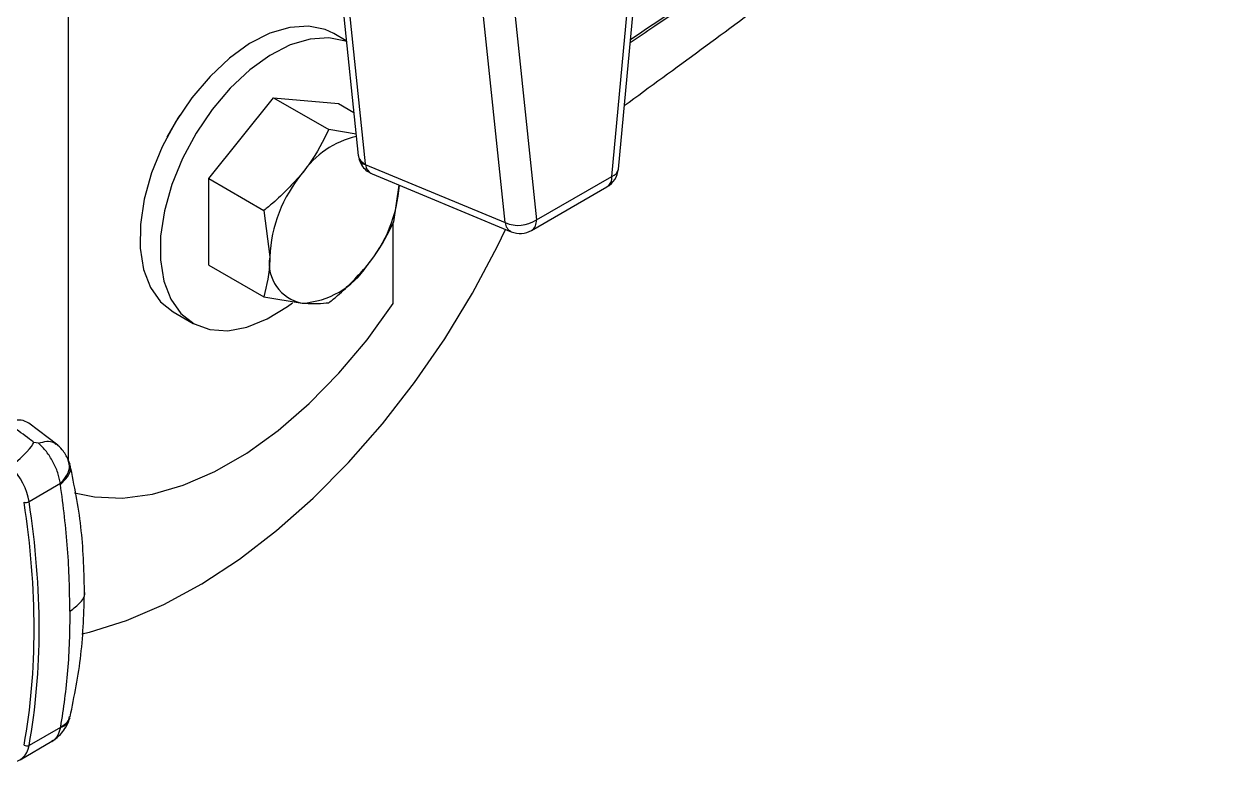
# Model space of a CAD drawing. Extents: x 8 to 113, y 0 to 87.
# Drawn here: x 82.714 to 85.986, y 65.89 to 67.9 of the extents above; entities that cross this region are included whole.
import ezdxf

# ---------------------------------------------------------------- set-up
doc = ezdxf.new("R2010")
doc.units = 0
doc.header["$MEASUREMENT"] = 0
doc.layers.add('OBJECT', color=7, linetype='CONTINUOUS')

msp = doc.modelspace()

# ---------------------------------------------------------------- linework, layer by layer
at = {"layer": 'OBJECT'}
for p, q in [((82.8347, 66.7124), (82.8347, 73.9554)), ((84.3319, 67.505), (84.4196, 68.4445)), ((84.3139, 67.4853), (84.4016, 68.4248)), ((83.5515, 68.3905), (83.6427, 67.5192)), ((83.5407, 68.337), (83.6238, 67.5424)), ((84.021, 68.2051), (84.1087, 67.3668)), ((84.0238, 67.3595), (83.936, 68.1978)), ((83.5911, 67.8548), (83.5569, 67.8746)), ((83.2166, 67.4797), (83.3933, 67.6996)), ((83.3933, 67.6996), (83.5437, 67.6127)), ((83.3933, 67.6996), (83.5701, 67.6838)), ((83.5701, 67.6838), (83.6115, 67.6598)), ((83.6178, 67.6003), (83.5437, 67.6127)), ((83.6429, 67.518), (84.0238, 67.3595)), ((83.6617, 67.4922), (84.0405, 67.3346)), ((84.1087, 67.3668), (84.3139, 67.4853)), ((83.2166, 67.2439), (83.2166, 67.4797)), ((83.2166, 67.4797), (83.3669, 67.3928)), ((83.7205, 67.3612), (83.7351, 67.4617)), ((84.0957, 67.3382), (84.3009, 67.4566)), ((83.3669, 67.3928), (83.3827, 67.2659)), ((83.7186, 67.1391), (83.7186, 67.3579)), ((83.2166, 67.2439), (83.3669, 67.1571)), ((83.3669, 67.1571), (83.4711, 67.1401)), ((83.1194, 67.1168), (83.1746, 67.0849)), ((82.8054, 66.7533), (82.7267, 66.813)), ((82.7534, 66.7588), (82.7405, 66.7607)), ((82.8389, 66.7009), (82.8343, 66.7136)), ((82.8126, 66.6484), (82.7274, 66.5992)), ((82.8129, 66.6462), (82.8126, 66.6484)), ((82.8361, 66.003), (82.8389, 66.0114)), ((82.8126, 65.9842), (82.7274, 65.935)), ((82.8129, 65.986), (82.8126, 65.9842)), ((82.7028, 65.8963), (82.7894, 65.9464))]:
    msp.add_line(p, q, dxfattribs=at)
at = {"layer": 'OBJECT', "flags": 128}
for points in [[(83.5569, 67.8746), (83.534, 67.8853), (83.4881, 67.8947), (83.4373, 67.8913), (83.3834, 67.8752), (83.328, 67.8469), (83.273, 67.8073), (83.2201, 67.7577)], [(83.5914, 67.8526), (83.5891, 67.8535), (83.5432, 67.8629), (83.4925, 67.8595), (83.4386, 67.8434), (83.3832, 67.815), (83.3282, 67.7754), (83.2752, 67.7258)], [(83.2201, 67.7577), (83.1709, 67.6996), (83.1271, 67.635), (83.0901, 67.566), (83.0611, 67.4946), (83.041, 67.4233), (83.0304, 67.3544), (83.0298, 67.2899), (83.039, 67.2321), (83.0579, 67.1828), (83.0857, 67.1435), (83.1194, 67.1168)], [(83.2752, 67.7258), (83.2261, 67.6678), (83.1823, 67.6032), (83.1453, 67.5341), (83.1163, 67.4628), (83.0961, 67.3915), (83.0856, 67.3225), (83.0849, 67.2581), (83.0941, 67.2003), (83.113, 67.1509), (83.1409, 67.1116), (83.1769, 67.0837), (83.2198, 67.0679), (83.2683, 67.0649), (83.3208, 67.0747), (83.3757, 67.097), (83.4311, 67.1311), (83.4449, 67.1413)], [(83.1377, 67.6519), (83.1325, 67.644), (83.1029, 67.5919)], [(82.8715, 66.2389), (82.8923, 66.244), (82.9926, 66.2755), (83.0946, 66.3194), (83.1974, 66.3752), (83.3001, 66.4424), (83.4015, 66.5204), (83.5009, 66.6084), (83.5972, 66.7056), (83.6896, 66.8112), (83.7772, 66.924), (83.8591, 67.0431), (83.9346, 67.1674), (84.003, 67.2955), (84.0251, 67.341)], [(82.8508, 66.6237), (82.9056, 66.6121), (82.9821, 66.609), (83.0631, 66.6197), (83.1472, 66.6439), (83.2333, 66.6814), (83.32, 66.7314), (83.4061, 66.7934), (83.4903, 66.8663), (83.5712, 66.9491), (83.6477, 67.0405), (83.7186, 67.1391)]]:
    msp.add_lwpolyline(points, dxfattribs=at)
at = {"layer": 'OBJECT'}
for centre, radius, start, end in [((83.6772, 67.3503), 0.2511, 103.5523, 145.1781), ((83.654, 67.5477), 0.0307, 190.0102, 248.31), ((83.6465, 67.5398), 0.0222, 200.8434, 260.6484), ((83.766, 67.2482), 0.3837, 140.2279, 177.3607), ((84.2697, 67.5108), 0.0625, 299.9973, 354.667), ((84.2838, 67.4816), 0.0303, 304.4067, 6.9048), ((84.306, 67.5106), 0.0265, 287.3045, 347.7588), ((83.3493, 67.4897), 0.3878, 320.3365, 355.7961), ((84.0595, 67.4407), 0.0888, 246.2474, 303.6026), ((84.0536, 67.3615), 0.0299, 183.867, 243.9018), ((84.0786, 67.3631), 0.0303, 304.4067, 6.9048), ((84.0645, 67.3923), 0.0625, 247.401, 299.9973), ((83.4912, 67.2482), 0.1099, 170.7481, 259.4533), ((83.4575, 67.3679), 0.2282, 273.4294, 326.5653), ((82.7183, 66.6155), 0.0186, 255.6357, 299.0058), ((82.7216, 65.9472), 0.0135, 234.4404, 295.5141)]:
    msp.add_arc(centre, radius, start, end, dxfattribs=at)
for centre, major_axis, ratio, start_param, end_param in [((83.6484, 67.5164), (-0.00472, 0.00591), 0.543451, 0.703038, 0.909161), ((83.6896, 67.5483), (0.0308, 0.0546), 0.662604, 2.47625, 3.220919), ((81.1101, 65.7442), (1.6308, 1.0245), 0.0499, 5.97324, 6.214353), ((82.6399, 66.6273), (-0.0646, 0.1012), 0.604584, 4.082188, 5.018809), ((81.0803, 67.123), (-1.2181, 1.8937), 0.606848, 3.71615, 4.079658), ((81.0736, 67.1187), (-1.2131, 1.885), 0.606975, 3.716007, 4.079515), ((82.6399, 65.9986), (-0.0646, 0.1012), 0.604584, 2.782059, 3.71868)]:
    msp.add_ellipse(centre, major_axis=major_axis, ratio=ratio, start_param=start_param, end_param=end_param, dxfattribs=at)
for points, knots in [([(84.3641, 67.85), (84.3857, 67.8645), (84.4858, 67.9319), (84.6611, 68.0525), (84.8836, 68.207), (85.0556, 68.3283), (85.1882, 68.4226), (85.2971, 68.5006), (85.4316, 68.5977), (85.5912, 68.714), (85.7758, 68.85), (85.9061, 68.9476), (85.9756, 68.9997)], [0, 0, 0, 0, 0.038746, 0.180082, 0.319302, 0.44629, 0.497982, 0.56558, 0.649569, 0.749958, 0.866763, 1, 1, 1, 1]), ([(85.9863, 69.0128), (85.8369, 68.9014), (85.533, 68.6748), (85.0577, 68.3344), (84.6667, 68.0605), (84.4308, 67.9018), (84.3648, 67.8574)], [0, 0, 0, 0, 0.28429, 0.578307, 0.882056, 1, 1, 1, 1]), ([(84.3481, 67.6783), (84.4877, 67.7803), (84.8034, 68.0112), (85.1511, 68.2755), (85.357, 68.4397), (85.3929, 68.4683)], [0, 0, 0, 0, 0.395565, 0.89479, 1, 1, 1, 1]), ([(83.5437, 67.6127), (83.5278, 67.5812), (83.507, 67.54), (83.4779, 67.5024), (83.4711, 67.4937)], [0, 0, 0, 0, 0.7681502, 1, 1, 1, 1]), ([(83.6238, 67.5424), (83.6239, 67.5414), (83.6244, 67.5379), (83.6252, 67.5345), (83.6258, 67.532)], [0, 0, 0, 0, 0.267638, 1, 1, 1, 1]), ([(83.6258, 67.532), (83.6286, 67.5252), (83.6336, 67.5128), (83.647, 67.4995), (83.6571, 67.4948), (83.6616, 67.4926)], [0, 0, 0, 0, 0.393455, 0.724982, 1, 1, 1, 1]), ([(83.4711, 67.4937), (83.4455, 67.4655), (83.4131, 67.4297), (83.375, 67.3993), (83.3669, 67.3928)], [0, 0, 0, 0, 0.788999, 1, 1, 1, 1]), ([(83.6479, 67.2422), (83.6547, 67.2509), (83.6838, 67.2885), (83.7046, 67.3296), (83.7205, 67.3612)], [0, 0, 0, 0, 0.231849, 1, 1, 1, 1]), ([(83.3827, 67.2659), (83.3827, 67.2631), (83.3825, 67.2234), (83.3744, 67.1891), (83.3669, 67.1571)], [0, 0, 0, 0, 0.070214, 1, 1, 1, 1]), ([(83.5437, 67.1413), (83.5518, 67.1477), (83.5898, 67.1782), (83.6223, 67.2139), (83.6479, 67.2422)], [0, 0, 0, 0, 0.211001, 1, 1, 1, 1]), ([(82.7405, 66.7607), (82.7366, 66.7636), (82.7169, 66.7783), (82.634, 66.84), (82.4743, 66.9587), (82.3289, 67.0646), (82.2474, 67.124)], [0, 0, 0, 0, 0.024148, 0.120739, 0.507103, 1, 1, 1, 1]), ([(83.4711, 67.1401), (83.4732, 67.1399), (83.5028, 67.1374), (83.524, 67.1394), (83.5437, 67.1413)], [0, 0, 0, 0, 0.0702143, 1, 1, 1, 1]), ([(82.7266, 66.8127), (82.7201, 66.8164), (82.7109, 66.8216), (82.6978, 66.8216), (82.6927, 66.8209), (82.6911, 66.8207)], [0, 0, 0, 0, 0.625464, 0.88326, 1, 1, 1, 1]), ([(82.7534, 66.7588), (82.7609, 66.7608), (82.7759, 66.765), (82.792, 66.7631), (82.7984, 66.7574), (82.8005, 66.7555)], [0, 0, 0, 0, 0.401161, 0.802322, 1, 1, 1, 1]), ([(82.8126, 66.6484), (82.8106, 66.6583), (82.8066, 66.678), (82.793, 66.7082), (82.7753, 66.7364), (82.7607, 66.7513), (82.7534, 66.7588)], [0, 0, 0, 0, 0.250001, 0.499999, 0.750001, 1, 1, 1, 1]), ([(82.8341, 66.714), (82.8292, 66.7233), (82.8206, 66.7397), (82.8071, 66.7514), (82.8013, 66.7564)], [0, 0, 0, 0, 0.570287, 1, 1, 1, 1]), ([(82.8126, 66.6484), (82.8192, 66.6561), (82.8327, 66.6719), (82.84, 66.6957), (82.8351, 66.7082), (82.833, 66.7136)], [0, 0, 0, 0, 0.344251, 0.712553, 1, 1, 1, 1]), ([(82.8129, 66.6462), (82.8199, 66.6531), (82.8345, 66.6673), (82.8424, 66.6865), (82.8387, 66.6959), (82.8376, 66.6987)], [0, 0, 0, 0, 0.396564, 0.822164, 1, 1, 1, 1]), ([(82.8785, 66.3565), (82.8768, 66.415), (82.8734, 66.5311), (82.8506, 66.6434), (82.8393, 66.6992)], [0, 0, 0, 0, 0.502982, 1, 1, 1, 1]), ([(82.8388, 66.3012), (82.8377, 66.3572), (82.8356, 66.4691), (82.8205, 66.5872), (82.8129, 66.6462)], [0, 0, 0, 0, 0.5, 1, 1, 1, 1]), ([(82.8388, 66.3012), (82.8489, 66.3086), (82.8697, 66.324), (82.8815, 66.3451), (82.8781, 66.3558), (82.8778, 66.3565)], [0, 0, 0, 0, 0.465357, 0.966382, 1, 1, 1, 1]), ([(82.8393, 66.0131), (82.8506, 66.0692), (82.8734, 66.1819), (82.8768, 66.2981), (82.8785, 66.3565)], [0, 0, 0, 0, 0.497074, 1, 1, 1, 1]), ([(82.8388, 66.3012), (82.8377, 66.2465), (82.8356, 66.137), (82.8205, 66.0364), (82.8129, 65.986)], [0, 0, 0, 0, 0.5, 1, 1, 1, 1]), ([(82.8129, 65.986), (82.8204, 65.9899), (82.8337, 65.9968), (82.8366, 66.0085), (82.8379, 66.0136)], [0, 0, 0, 0, 0.562653, 1, 1, 1, 1]), ([(82.8126, 65.9842), (82.8105, 65.9768), (82.8064, 65.962), (82.7972, 65.9499), (82.79, 65.9473), (82.7888, 65.9468)], [0, 0, 0, 0, 0.455217, 0.910429, 1, 1, 1, 1]), ([(82.7892, 65.9462), (82.793, 65.9486), (82.801, 65.9538), (82.8138, 65.9657), (82.8266, 65.9817), (82.8327, 65.9952), (82.836, 66.0026)], [0, 0, 0, 0, 0.197155, 0.41862, 0.683874, 1, 1, 1, 1]), ([(82.8126, 65.9842), (82.8196, 65.9869), (82.8311, 65.9913), (82.8336, 66.0002), (82.8346, 66.0037)], [0, 0, 0, 0, 0.612543, 1, 1, 1, 1])]:
    msp.add_open_spline(points, degree=3, knots=knots, dxfattribs=at)

doc.saveas('drawing.dxf')
